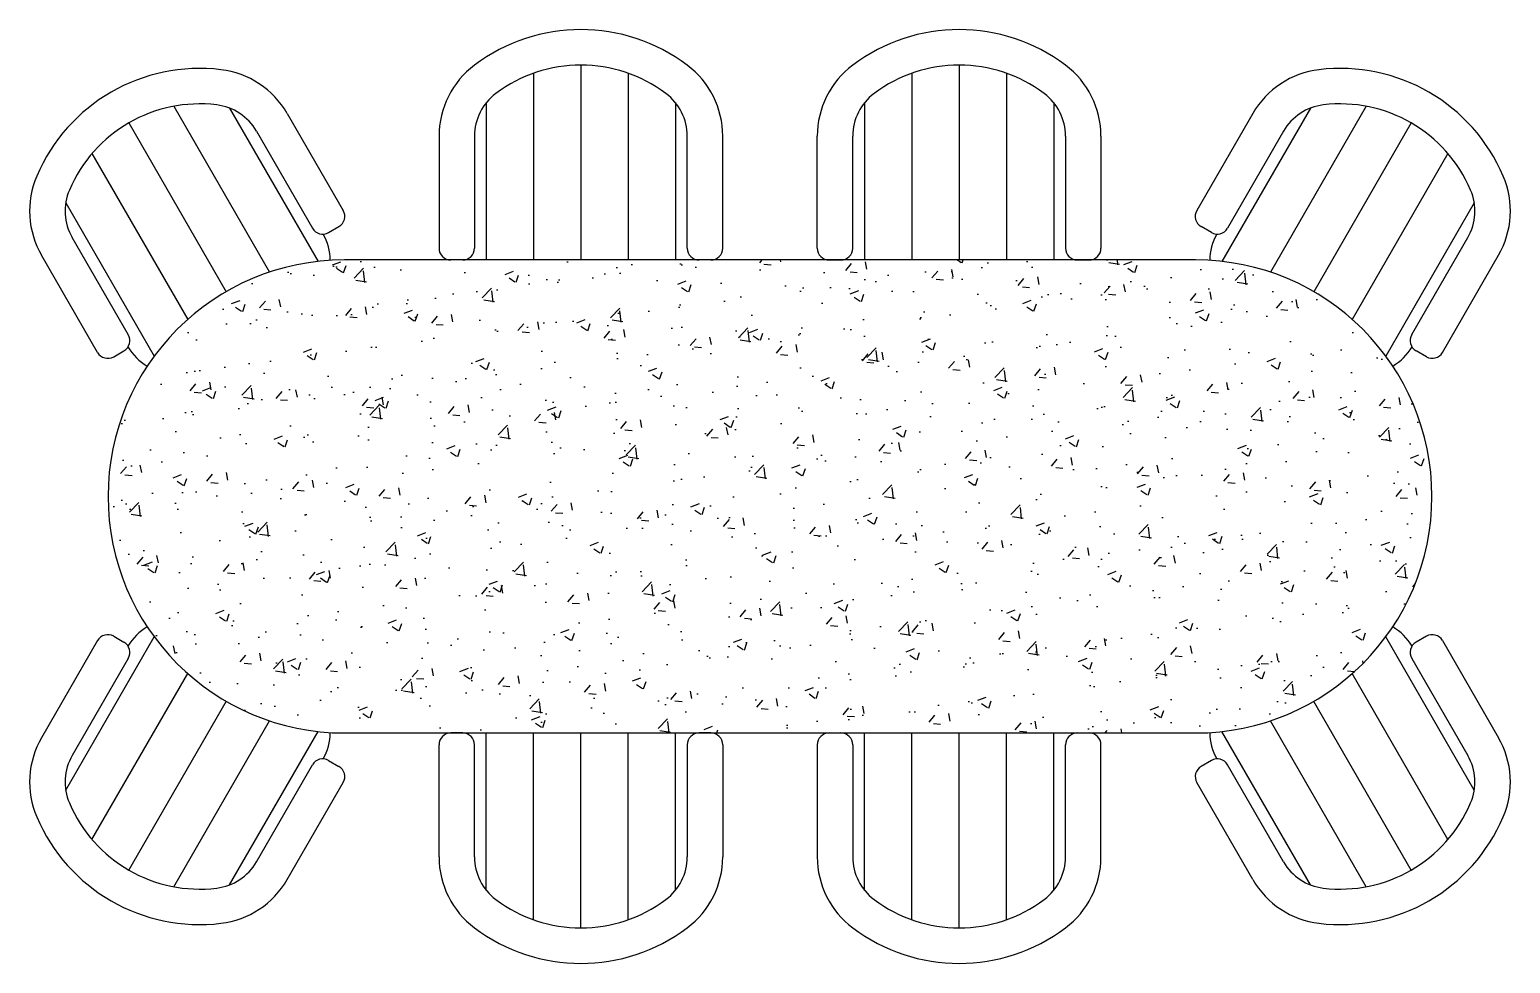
# Model space of a CAD drawing. Header units: millimetres. Extents: x -828.11 to -824.97, y 2606.23 to 2608.21.
import ezdxf

# ---------------------------------------------------------------- set-up
doc = ezdxf.new("R2010")
doc.units = ezdxf.units.MM
doc.header["$LTSCALE"] = 10
doc.layers.add('Móveis_mesas', color=2, linetype='Continuous')

msp = doc.modelspace()

# ---------------------------------------------------------------- hatches: boundary and pattern name
at = {"layer": 'Móveis_mesas'}
h = msp.add_hatch(dxfattribs=at)
h.set_pattern_fill('AR-CONC', color=1, scale=0.001, style=0)
h.set_pattern_definition([(50, (-70.74727, 0), (0.182184669, -0.0159390855), [0.01905, -0.20955]), (355, (-70.74727, 0), (-0.035242826, 0.191056643), [0.01524, -0.16764]), (100.451, (-70.73209, -0.00133), (0.146942502, 0.175116688), [0.01619, -0.17809]), (46.1842, (-70.74727, 0.0508), (0.27107904, -0.042042328), [0.028575, -0.314325]), (96.6356, (-70.72468, 0.0473), (0.237404234, 0.247425556), [0.024285, -0.267135]), (351.184, (-70.74727, 0.0508), (0.237404606, 0.247425118), [0.02286, -0.25146]), (21, (-70.72187, 0.0381), (0.15161488, -0.1022655185), [0.01905, -0.20955]), (326, (-70.72187, 0.0381), (0.061802028, 0.184187966), [0.01524, -0.16764]), (71.4514, (-70.70924, 0.02958), (0.213416491, 0.081922858), [0.01619, -0.17809]), (37.5, (-70.74727, 0), (0.0030886033, 0.0845550389), [0, -0.165608, 0, -0.17018, 0, -0.168275]), (7.5, (-70.74727, 0), (0.0668196625, 0.1001805748), [0, -0.097028, 0, -0.161798, 0, -0.064135]), (327.5, (-70.803915, 0), (0.1355905952, -0.005728744), [0, -0.0635, 0, -0.19812, 0, -0.26289]), (317.5, (-70.82932, 0), (0.1481291814, 0.025426491), [0, -0.08255, 0, -0.131572, 0, -0.18669])])
h.paths.add_polyline_path([(-825.6408, 2606.7204, 1), (-825.6408, 2607.7204), (-827.4408, 2607.7204, 1), (-827.4408, 2606.7204)])

# ---------------------------------------------------------------- linework, layer by layer
at = {"layer": 'Móveis_mesas', "color": 1}
for p, q in [((-827.0408, 2608.1152), (-827.0408, 2607.7204)), ((-826.9408, 2608.1324), (-826.9408, 2607.7204)), ((-826.8408, 2608.1152), (-826.8408, 2607.7204)), ((-826.2408, 2608.1152), (-826.2408, 2607.7204)), ((-826.1408, 2608.1324), (-826.1408, 2607.7204)), ((-826.0408, 2608.1152), (-826.0408, 2607.7204)), ((-827.8016, 2608.0453), (-827.5991, 2607.6946)), ((-827.684, 2608.0415), (-827.4967, 2607.7172)), ((-827.1408, 2608.0531), (-827.1408, 2607.7204)), ((-826.7408, 2608.0531), (-826.7408, 2607.7204)), ((-826.3408, 2608.0531), (-826.3408, 2607.7204)), ((-825.9408, 2608.0531), (-825.9408, 2607.7204)), ((-825.3976, 2608.0415), (-825.5849, 2607.7172)), ((-825.28, 2608.0453), (-825.4824, 2607.6946)), ((-827.8968, 2608.0102), (-827.6908, 2607.6534)), ((-825.1848, 2608.0102), (-825.3908, 2607.6534)), ((-827.9748, 2607.9453), (-827.7723, 2607.5946)), ((-825.1068, 2607.9453), (-825.3092, 2607.5946)), ((-828.0304, 2607.8415), (-827.8431, 2607.5172)), ((-825.0512, 2607.8415), (-825.2385, 2607.5172)), ((-828.0304, 2606.5992), (-827.8431, 2606.9235)), ((-825.0512, 2606.5992), (-825.2385, 2606.9235)), ((-827.9748, 2606.4954), (-827.7723, 2606.8461)), ((-825.1068, 2606.4954), (-825.3092, 2606.8461)), ((-827.8968, 2606.4305), (-827.6908, 2606.7873)), ((-825.1848, 2606.4305), (-825.3908, 2606.7873)), ((-827.8016, 2606.3954), (-827.5991, 2606.7461)), ((-825.28, 2606.3954), (-825.4824, 2606.7461)), ((-827.684, 2606.3992), (-827.4967, 2606.7235)), ((-827.1408, 2606.3876), (-827.1408, 2606.7204)), ((-827.0408, 2606.3255), (-827.0408, 2606.7204)), ((-826.9408, 2606.3083), (-826.9408, 2606.7204)), ((-826.8408, 2606.3255), (-826.8408, 2606.7204)), ((-826.7408, 2606.3876), (-826.7408, 2606.7204)), ((-826.3408, 2606.3876), (-826.3408, 2606.7204)), ((-826.2408, 2606.3255), (-826.2408, 2606.7204)), ((-826.1408, 2606.3083), (-826.1408, 2606.7204)), ((-826.0408, 2606.3255), (-826.0408, 2606.7204)), ((-825.9408, 2606.3876), (-825.9408, 2606.7204)), ((-825.3976, 2606.3992), (-825.5849, 2606.7235))]:
    msp.add_line(p, q, dxfattribs=at)
at = {"layer": 'Móveis_mesas'}
for p, q in [((-827.562, 2608.0303), (-827.4435, 2607.825)), ((-825.5196, 2608.0303), (-825.6381, 2607.825)), ((-827.6269, 2607.9928), (-827.5084, 2607.7875)), ((-827.2408, 2607.9824), (-827.2408, 2607.7454)), ((-827.1658, 2607.9824), (-827.1658, 2607.7454)), ((-826.7158, 2607.7454), (-826.7158, 2607.9824)), ((-826.6408, 2607.7454), (-826.6408, 2607.9824)), ((-826.4408, 2607.7454), (-826.4408, 2607.9824)), ((-826.3658, 2607.7454), (-826.3658, 2607.9824)), ((-825.9158, 2607.9824), (-825.9158, 2607.7454)), ((-825.8408, 2607.9824), (-825.8408, 2607.7454)), ((-825.4546, 2607.9928), (-825.5731, 2607.7875)), ((-827.4743, 2607.7784), (-827.4526, 2607.7909)), ((-825.6073, 2607.7784), (-825.6289, 2607.7909)), ((-827.8981, 2607.5625), (-828.0167, 2607.7678)), ((-825.1834, 2607.5625), (-825.0649, 2607.7678)), ((-827.9631, 2607.525), (-828.0816, 2607.7303)), ((-825.1185, 2607.525), (-825, 2607.7303)), ((-827.1908, 2607.7204), (-827.2158, 2607.7204)), ((-826.6658, 2607.7204), (-826.6908, 2607.7204)), ((-826.4158, 2607.7204), (-826.3908, 2607.7204)), ((-825.8908, 2607.7204), (-825.8658, 2607.7204)), ((-827.9289, 2607.5159), (-827.9073, 2607.5284)), ((-825.1526, 2607.5159), (-825.1743, 2607.5284)), ((-827.9631, 2606.9157), (-828.0816, 2606.7104)), ((-827.9289, 2606.9248), (-827.9073, 2606.9123)), ((-825.1526, 2606.9248), (-825.1743, 2606.9123)), ((-825.1185, 2606.9157), (-825, 2606.7104)), ((-827.8981, 2606.8782), (-828.0167, 2606.6729)), ((-825.1834, 2606.8782), (-825.0649, 2606.6729)), ((-827.2408, 2606.4583), (-827.2408, 2606.6954)), ((-827.1908, 2606.7204), (-827.2158, 2606.7204)), ((-827.1658, 2606.4583), (-827.1658, 2606.6954)), ((-826.7158, 2606.6954), (-826.7158, 2606.4583)), ((-826.6658, 2606.7204), (-826.6908, 2606.7204)), ((-826.6408, 2606.6954), (-826.6408, 2606.4583)), ((-826.4408, 2606.6954), (-826.4408, 2606.4583)), ((-826.4158, 2606.7204), (-826.3908, 2606.7204)), ((-826.3658, 2606.6954), (-826.3658, 2606.4583)), ((-825.9158, 2606.4583), (-825.9158, 2606.6954)), ((-825.8908, 2606.7204), (-825.8658, 2606.7204)), ((-825.8408, 2606.4583), (-825.8408, 2606.6954)), ((-827.4743, 2606.6623), (-827.4526, 2606.6498)), ((-825.6073, 2606.6623), (-825.6289, 2606.6498)), ((-827.6269, 2606.4479), (-827.5084, 2606.6532)), ((-825.4546, 2606.4479), (-825.5731, 2606.6532)), ((-827.562, 2606.4104), (-827.4435, 2606.6157)), ((-825.5196, 2606.4104), (-825.6381, 2606.6157))]:
    msp.add_line(p, q, dxfattribs=at)
msp.add_lwpolyline([(-827.4408, 2606.7204), (-825.6408, 2606.7204, 1), (-825.6408, 2607.7204), (-827.4408, 2607.7204, 1)], format="xyb", close=True, dxfattribs=at)
for centre, radius, start, end in [((-826.9408, 2607.8324), 0.375, 53.1301, 126.8699), ((-826.1408, 2607.8324), 0.375, 53.1301, 126.8699), ((-827.7468, 2607.7504), 0.375, 83.1301, 156.8699), ((-827.7244, 2607.9365), 0.1875, 30, 83.1301), ((-827.0533, 2607.9824), 0.1875, 126.8699, 180), ((-826.9408, 2607.8324), 0.3, 53.1301, 126.8699), ((-826.8283, 2607.9824), 0.1875, 0, 53.1301), ((-826.2533, 2607.9824), 0.1875, 126.8699, 180), ((-826.1408, 2607.8324), 0.3, 53.1301, 126.8699), ((-826.0283, 2607.9824), 0.1875, 0, 53.1301), ((-825.3572, 2607.9365), 0.1875, 96.8699, 150), ((-825.3348, 2607.7504), 0.375, 23.1301, 96.8699), ((-827.0533, 2607.9824), 0.1125, 126.8699, 180), ((-826.8283, 2607.9824), 0.1125, 0, 53.1301), ((-826.2533, 2607.9824), 0.1125, 126.8699, 180), ((-826.0283, 2607.9824), 0.1125, 0, 53.1301), ((-827.7468, 2607.7504), 0.3, 83.1301, 156.8699), ((-827.7244, 2607.9365), 0.1125, 30, 83.1301), ((-825.3572, 2607.9365), 0.1125, 96.8699, 150), ((-825.3348, 2607.7504), 0.3, 23.1301, 96.8699), ((-827.9192, 2607.824), 0.1875, 156.8699, 210), ((-825.1624, 2607.824), 0.1875, 330, 23.1301), ((-827.9192, 2607.824), 0.1125, 156.8699, 210), ((-825.1624, 2607.824), 0.1125, 330, 23.1301), ((-827.4651, 2607.8125), 0.025, 300, 30), ((-825.6164, 2607.8125), 0.025, 150, 240), ((-827.4868, 2607.8), 0.025, 210, 300), ((-827.5811, 2607.72), 0.11, 359.6871, 30), ((-825.5005, 2607.72), 0.11, 150, 180.3129), ((-825.5948, 2607.8), 0.025, 240, 330), ((-827.2158, 2607.7454), 0.025, 180, 270), ((-827.1908, 2607.7454), 0.025, 270, 0), ((-826.6908, 2607.7454), 0.025, 180, 270), ((-826.6658, 2607.7454), 0.025, 270, 0), ((-826.4158, 2607.7454), 0.025, 180, 270), ((-826.3908, 2607.7454), 0.025, 270, 0), ((-825.8908, 2607.7454), 0.025, 180, 270), ((-825.8658, 2607.7454), 0.025, 270, 0), ((-827.0691, 2607.7232), 0.11, 180, 181.5049), ((-826.8125, 2607.7232), 0.11, 358.4951, 0), ((-826.2691, 2607.7232), 0.11, 180, 181.5049), ((-826.0125, 2607.7232), 0.11, 358.4951, 0), ((-827.9198, 2607.55), 0.025, 300, 30), ((-825.1618, 2607.55), 0.025, 150, 240), ((-827.9414, 2607.5375), 0.025, 210, 300), ((-827.8034, 2607.5917), 0.11, 210, 240.3129), ((-825.2782, 2607.5917), 0.11, 299.6871, 330), ((-825.1401, 2607.5375), 0.025, 240, 330), ((-827.8034, 2606.849), 0.11, 119.6871, 150), ((-825.2782, 2606.849), 0.11, 30, 60.3129), ((-827.9414, 2606.9032), 0.025, 60, 150), ((-825.1401, 2606.9032), 0.025, 30, 120), ((-827.9198, 2606.8907), 0.025, 330, 60), ((-825.1618, 2606.8907), 0.025, 120, 210), ((-827.9192, 2606.6167), 0.1875, 150, 203.1301), ((-827.5811, 2606.7207), 0.11, 330, 0.3129), ((-827.2158, 2606.6954), 0.025, 90, 180), ((-827.1908, 2606.6954), 0.025, 0, 90), ((-827.0691, 2606.7175), 0.11, 178.4951, 180), ((-826.6908, 2606.6954), 0.025, 90, 180), ((-826.8125, 2606.7175), 0.11, 0, 1.5049), ((-826.6658, 2606.6954), 0.025, 0, 90), ((-826.4158, 2606.6954), 0.025, 90, 180), ((-826.3908, 2606.6954), 0.025, 0, 90), ((-826.2691, 2606.7175), 0.11, 178.4951, 180), ((-825.8908, 2606.6954), 0.025, 90, 180), ((-826.0125, 2606.7175), 0.11, 0, 1.5049), ((-825.8658, 2606.6954), 0.025, 0, 90), ((-825.5005, 2606.7207), 0.11, 179.6871, 210), ((-825.1624, 2606.6167), 0.1875, 336.8699, 30), ((-827.9192, 2606.6167), 0.1125, 150, 203.1301), ((-827.4868, 2606.6407), 0.025, 60, 150), ((-825.5948, 2606.6407), 0.025, 30, 120), ((-825.1624, 2606.6167), 0.1125, 336.8699, 30), ((-827.4651, 2606.6282), 0.025, 330, 60), ((-825.6164, 2606.6282), 0.025, 120, 210), ((-827.7468, 2606.6903), 0.3, 203.1301, 276.8699), ((-825.3348, 2606.6903), 0.3, 263.1301, 336.8699), ((-827.7468, 2606.6903), 0.375, 203.1301, 276.8699), ((-825.3348, 2606.6903), 0.375, 263.1301, 336.8699), ((-827.7244, 2606.5042), 0.1125, 276.8699, 330), ((-827.0533, 2606.4583), 0.1875, 180, 233.1301), ((-827.0533, 2606.4583), 0.1125, 180, 233.1301), ((-826.8283, 2606.4583), 0.1125, 306.8699, 0), ((-826.8283, 2606.4583), 0.1875, 306.8699, 0), ((-826.2533, 2606.4583), 0.1875, 180, 233.1301), ((-826.2533, 2606.4583), 0.1125, 180, 233.1301), ((-826.0283, 2606.4583), 0.1125, 306.8699, 0), ((-826.0283, 2606.4583), 0.1875, 306.8699, 0), ((-825.3572, 2606.5042), 0.1125, 210, 263.1301), ((-827.7244, 2606.5042), 0.1875, 276.8699, 330), ((-825.3572, 2606.5042), 0.1875, 210, 263.1301), ((-826.9408, 2606.6083), 0.3, 233.1301, 306.8699), ((-826.1408, 2606.6083), 0.3, 233.1301, 306.8699), ((-826.9408, 2606.6083), 0.375, 233.1301, 306.8699), ((-826.1408, 2606.6083), 0.375, 233.1301, 306.8699)]:
    msp.add_arc(centre, radius, start, end, dxfattribs=at)

doc.saveas('drawing.dxf')
